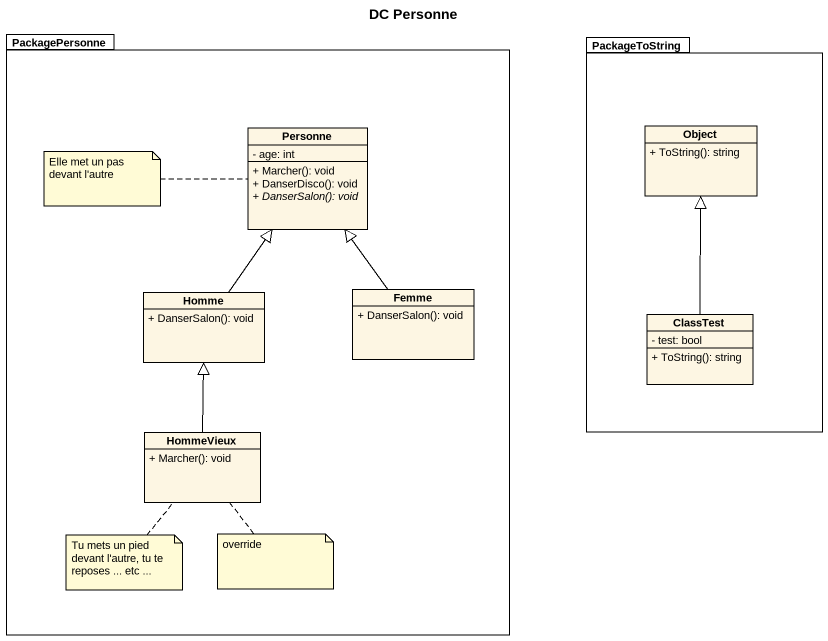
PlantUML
@startuml
title DC Personne
hide circle
hide empty members
skinparam classAttributeIconSize 0
package PackagePersonne {
  class Personne {
    - age: int
    + Marcher(): void
    + DanserDisco(): void
    {abstract} + DanserSalon(): void
  }
  class Femme {
    + DanserSalon(): void
  }
  class Homme {
    + DanserSalon(): void
  }
  class HommeVieux {
    + Marcher(): void
  }
}
package PackageToString {
  class "Object" as Object_ {
    + ToString(): string
  }
  class ClassTest {
    - test: bool
    + ToString(): string
  }
}
Femme -up-|> Personne
Homme -up-|> Personne
ClassTest -up-|> Object_
HommeVieux -up-|> Homme
note left of Personne : Elle met un pas devant l'autre
note bottom of HommeVieux : Tu mets un pied devant l'autre, tu te reposes ... etc ...
note bottom of HommeVieux : override
@enduml
